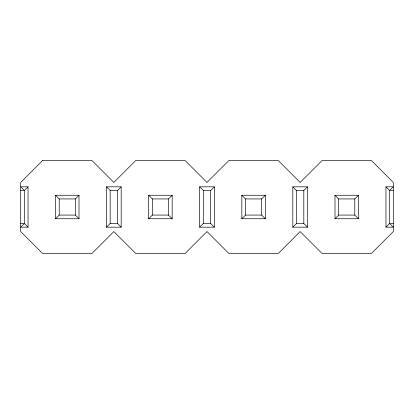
<?xml version="1.0" encoding="UTF-8"?>
<svg xmlns="http://www.w3.org/2000/svg" width="414" height="414" viewBox="0 0 414 414"><rect width="100%" height="100%" fill="white"/><g stroke="black" fill="none" stroke-linecap="round" stroke-linejoin="round"><path stroke-width="0.62" d="M20.7 190.497L24.369 190.497L20.7 186.828L28.033 186.828L24.369 190.497L24.369 223.503L28.033 227.172L20.7 227.172L24.369 223.503L20.7 223.503M55.538 218.737L59.207 215.068L59.207 198.932L55.538 195.263L79.012 195.263L79.012 218.737L55.538 218.737L55.538 195.263M79.012 218.737L75.343 215.068L75.343 198.932L79.012 195.263M121.183 227.172L117.519 223.503L117.519 190.497L121.183 186.828L106.517 186.828L106.517 227.172L121.183 227.172L121.183 186.828M106.517 227.172L110.181 223.503L110.181 190.497L106.517 186.828M148.688 218.737L152.357 215.068L152.357 198.932L148.688 195.263L172.162 195.263L172.162 218.737L148.688 218.737L148.688 195.263M152.357 198.932L168.493 198.932L172.162 195.263M214.333 227.172L210.669 223.503L210.669 190.497L214.333 186.828L199.667 186.828L199.667 227.172L214.333 227.172L214.333 186.828M199.667 227.172L203.331 223.503L203.331 190.497L199.667 186.828M241.838 218.737L245.507 215.068L245.507 198.932L241.838 195.263L265.312 195.263L265.312 218.737L241.838 218.737L241.838 195.263M265.312 218.737L261.643 215.068L261.643 198.932L265.312 195.263M307.483 227.172L303.819 223.503L303.819 190.497L307.483 186.828L292.817 186.828L292.817 227.172L307.483 227.172L307.483 186.828M292.817 227.172L296.481 223.503L296.481 190.497L292.817 186.828M334.988 218.737L338.657 215.068L354.793 215.068L358.462 218.737L334.988 218.737L334.988 195.263L358.462 195.263L358.462 218.737M354.793 215.068L354.793 198.932L358.462 195.263M393.3 223.503L389.631 223.503L393.3 227.172L385.967 227.172L389.631 223.503L389.631 190.497L385.967 186.828L393.3 186.828L389.631 190.497L393.3 190.497M110.181 190.497L117.519 190.497M203.331 190.497L210.669 190.497M296.481 190.497L303.819 190.497M59.207 198.932L75.343 198.932M245.507 198.932L261.643 198.932M334.988 195.263L338.657 198.932L354.793 198.932M59.207 215.068L75.343 215.068M152.357 215.068L168.493 215.068L172.162 218.737M245.507 215.068L261.643 215.068M110.181 223.503L117.519 223.503M203.331 223.503L210.669 223.503M296.481 223.503L303.819 223.503M385.967 186.828L385.967 227.172M338.657 198.932L338.657 215.068M168.493 198.932L168.493 215.068M28.033 186.828L28.033 227.172M42.704 160.425L20.7 182.429L20.7 231.571L42.704 253.575L91.846 253.575L113.85 231.571L135.854 253.575L184.996 253.575L207 231.571L229.004 253.575L278.146 253.575L300.15 231.571L322.154 253.575L371.296 253.575L393.3 231.571L393.3 182.429L371.296 160.425L322.154 160.425L300.15 182.429L278.146 160.425L229.004 160.425L207 182.429L184.996 160.425L135.854 160.425L113.85 182.429L91.846 160.425L42.704 160.425"/></g></svg>
